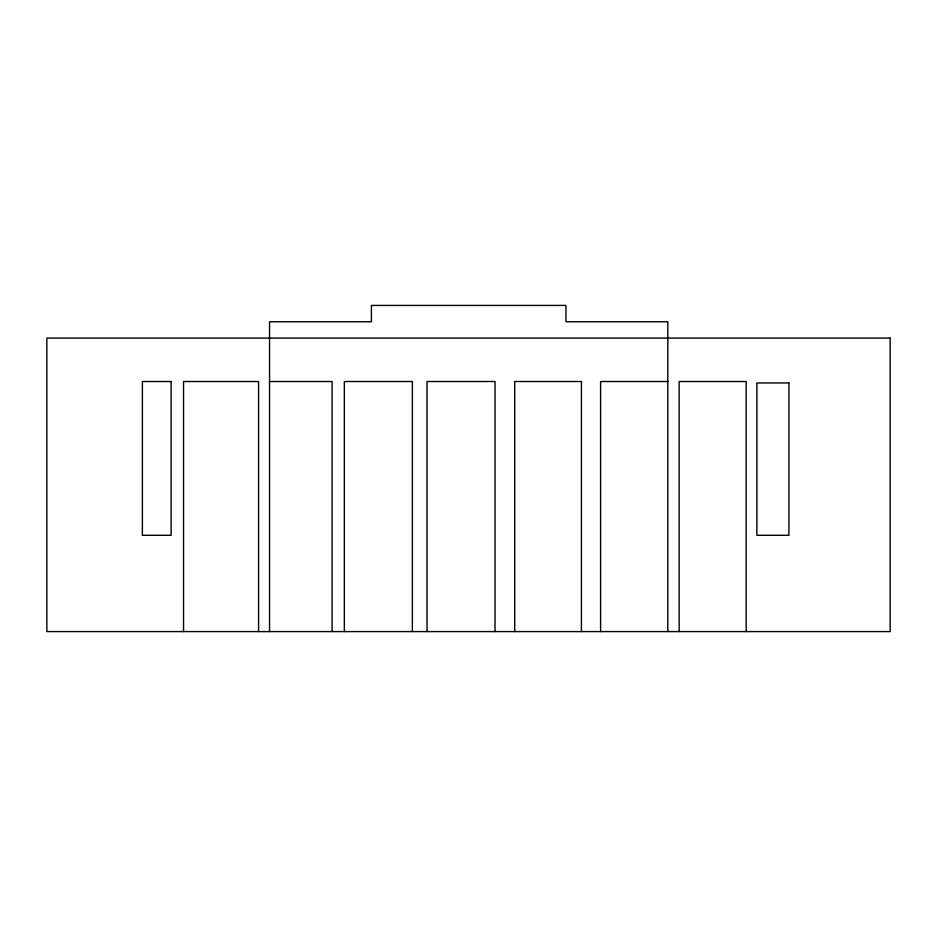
<?xml version="1.0" encoding="UTF-8"?>
<svg xmlns="http://www.w3.org/2000/svg" width="937" height="937" viewBox="0 0 937 937"><rect width="100%" height="100%" fill="white"/><g stroke="black" fill="none" stroke-linecap="round" stroke-linejoin="round"><path stroke-width="1.41" d="M269.54 381.511L332.096 381.511L332.096 631.585M667.812 381.511L600.594 381.511L600.594 631.585M746.18 631.585L746.18 381.511L679.149 381.511L679.149 631.585M667.812 631.585L667.812 321.754L565.948 321.754L565.948 305.415L371.403 305.415L371.403 321.754L269.54 321.754L269.54 631.585M581.42 631.585L581.42 381.511L514.729 381.511L514.729 631.585M495.029 631.585L495.029 381.511L427.026 381.511L427.026 631.585M412.362 631.585L412.362 381.511L344.347 381.511L344.347 631.585M258.577 631.585L258.577 381.511L183.547 381.511L183.547 631.585M890.15 338.093L46.85 338.093L46.85 631.585L890.15 631.585L890.15 338.093M171.108 381.511L142.377 381.511L142.377 535.296L171.108 535.296L171.108 381.511M788.919 382.94L756.862 382.94L756.862 535.296L788.919 535.296L788.919 382.94"/></g></svg>
